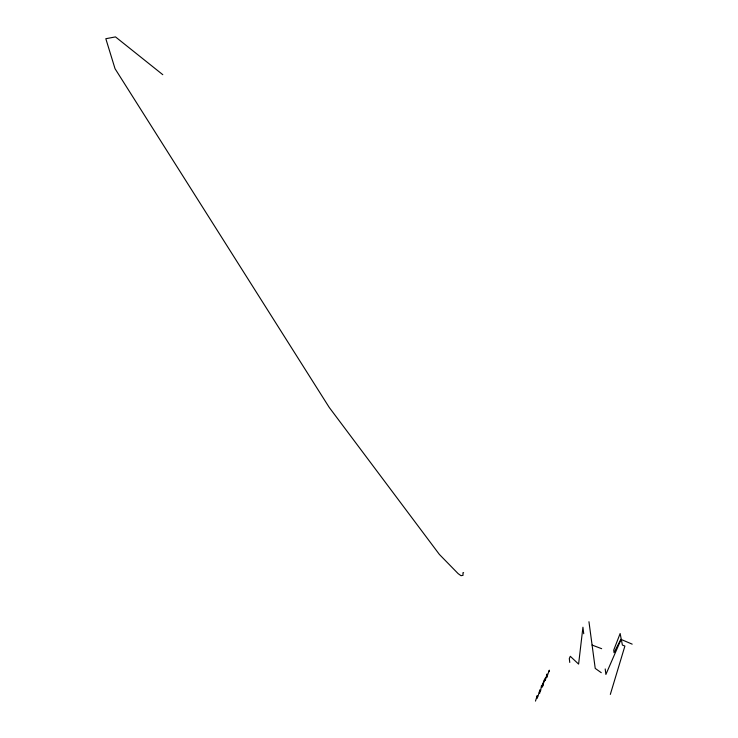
<?xml version="1.0" encoding="UTF-8"?>
<svg xmlns="http://www.w3.org/2000/svg" width="738" height="738" viewBox="0 0 738 738"><rect width="100%" height="100%" fill="white"/><g stroke="black" fill="none" stroke-linecap="round" stroke-linejoin="round"><path stroke-width="1.11" d="M541.461 685.611L540.622 690.796M535.474 701.1L537.246 695.574L537.19 698.425M549.155 671.635L549.293 670.187L546.664 677.595L546.978 674.015L545.299 680.464L545.474 677.613M543.463 682.041L542.679 686.183L544.727 678.932L542.854 684.403L543.417 683.748M542.319 684.707L541.729 687.41L542.319 686.589M610.326 694.412L624.901 646.036L622.402 645.086L620.141 633.518L613.721 650.132L614.034 652.678L620.852 639.339L632.18 644.145M537.854 696.847L539.875 689.882L539.598 693.333L539.626 692.678M620.916 639.874L605.889 674.44L605.215 668.951M540.382 690.888L539.257 692.862M463.612 572.642L462.938 572.771L463.03 575.317L461.01 575.695L458.178 573.666L439.378 554.423L329.222 407.413L115.036 68.699L105.82 38.717L115.497 36.9L162.794 74.686M592.088 645.067L601.664 648.693M601.258 672.687L595.225 668.397L588.952 621.728M583.73 633.739L582.937 627.226L578.601 664.108L570.29 656.303L569.302 658.582L569.773 662.438"/></g></svg>
